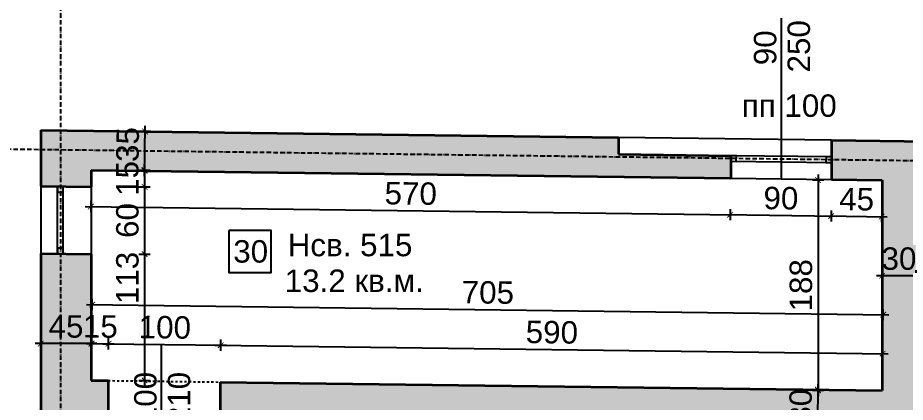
# Model space of a CAD drawing. Header units: inches. Extents: x -72385 to 39588, y -6525 to 66685.
# Drawn here: x -52338 to -51547, y 23885 to 24228 of the extents above; entities that cross this region are included whole.
import ezdxf

# ---------------------------------------------------------------- set-up
doc = ezdxf.new("R2010")
doc.units = ezdxf.units.IN
doc.header["$MEASUREMENT"] = 0
doc.linetypes.add('DashDot', pattern=[0.6, 0.4, -0.1, 0, -0.1])
doc.linetypes.add('Hidden', pattern=[0.4, 0.2, -0.2])
for name, color, linetype, lineweight in [('Изгледни линии', 253, 'Continuous', 25), ('Надписи Hсв', 252, 'Continuous', 25), ('Надписи врати', 252, 'Continuous', 25), ('Надписи коти външни', 252, 'Continuous', 25), ('Надписи коти вътрешни', 252, 'Continuous', 25), ('Надписи номера на пом.', 252, 'Continuous', 25), ('Надписи площ', 252, 'Continuous', 25), ('Надписи прозорци', 252, 'Continuous', 25), ('Оси', 252, 'DashDot', 25), ('Прозорци', 251, 'Continuous', 25), ('Пунктир', 253, 'Hidden', 25), ('Разрезни линии', 7, 'Continuous', 35), ('Щрих стени', 254, 'Continuous', 25)]:
    doc.layers.add(name, color=color, linetype=linetype, lineweight=lineweight)
doc.styles.add('Arial Regular', font='arial.ttf')
doc.styles.get("Standard").update_dxf_attribs({"font": 'arial.ttf'})
doc.dimstyles.new('Annotative', dxfattribs={"dimscale": 0, "dimtxt": 20, "dimasz": 5, "dimexe": 5, "dimexo": 5, "dimgap": 5, "dimtad": 1, "dimdec": 0, "dimzin": 0, "dimdsep": 46, "dimtxsty": 'Standard', "dimblk": 'ARCHTICK', "dimcen": 5, "dimdle": 5, "dimadec": 0, "dimazin": 0, "dimtfac": 1, "dimtdec": 0, "dimtofl": 0, "dimtmove": 0, "dimatfit": 3, "dimldrblk": 'ARCHTICK', "dimfxl": 5, "dimfxlon": 1, "dimtolj": 1, "dimtzin": 0, "dimarcsym": 1})

# ---------------------------------------------------------------- blocks, each defined once
blk = doc.blocks.new('_ArchTick')
at = {"color": 0, "linetype": 'ByBlock', "const_width": 0.15}
blk.add_lwpolyline([(-0.5, -0.5), (0.5, 0.5)], dxfattribs=at)
blk = doc.blocks.new('*D2573')
at = {"layer": 'Defpoints', "color": 0, "ltscale": 50, "transparency": 16777216}
for p in [(-52256.92, 23937.04), (-52272.34, 23904.4), (-52257.34, 23904.21)]:
    blk.add_point(p, dxfattribs=at)
at = {"layer": 'Надписи коти вътрешни', "color": 0, "lineweight": -2, "ltscale": 50, "transparency": 16777216}
for p, q in [((-52271.98, 23932.24), (-52271.86, 23942.23)), ((-52256.98, 23932.04), (-52256.86, 23942.04)), ((-52276.92, 23937.3), (-52251.92, 23936.98))]:
    blk.add_line(p, q, dxfattribs=at)
at = {"layer": 'Надписи коти вътрешни', "color": 0, "lineweight": -2, "ltscale": 50, "transparency": 16777216, "xscale": 5, "yscale": 5, "zscale": 5}
for p, rotation in [((-52271.92, 23937.23), 179.2706286525466), ((-52256.92, 23937.04), 359.2706286525466)]:
    blk.add_blockref('_ArchTick', p, dxfattribs=dict(at, rotation=rotation))
at = {"layer": 'Надписи коти вътрешни', "color": 0, "ltscale": 50, "transparency": 16777216, "insert": (-52264.23, 23952.35), "char_height": 20, "attachment_point": 5, "rotation": 359.27063}
blk.add_mtext('\\A1;15', dxfattribs=at)
blk = doc.blocks.new('*D2574')
at = {"layer": 'Defpoints', "color": 0, "ltscale": 50, "transparency": 16777216}
for p in [(-52156.92, 23935.77), (-52257.34, 23904.21), (-52157.34, 23902.93)]:
    blk.add_point(p, dxfattribs=at)
at = {"layer": 'Надписи коти вътрешни', "color": 0, "lineweight": -2, "ltscale": 50, "transparency": 16777216}
for p, q in [((-52256.98, 23932.04), (-52256.86, 23942.04)), ((-52156.98, 23930.77), (-52156.86, 23940.77)), ((-52261.92, 23937.11), (-52151.92, 23935.71))]:
    blk.add_line(p, q, dxfattribs=at)
at = {"layer": 'Надписи коти вътрешни', "color": 0, "lineweight": -2, "ltscale": 50, "transparency": 16777216, "xscale": 5, "yscale": 5, "zscale": 5}
for p, rotation in [((-52256.92, 23937.04), 179.2706286525483), ((-52156.92, 23935.77), 359.2706286525482)]:
    blk.add_blockref('_ArchTick', p, dxfattribs=dict(at, rotation=rotation))
at = {"layer": 'Надписи коти вътрешни', "color": 0, "ltscale": 50, "transparency": 16777216, "insert": (-52206.73, 23951.62), "char_height": 20, "attachment_point": 5, "rotation": 359.27063}
blk.add_mtext('\\A1;100', dxfattribs=at)
blk = doc.blocks.new('*D2575')
at = {"layer": 'Defpoints', "color": 0, "ltscale": 50, "transparency": 16777216}
for p in [(-51566.92, 23928.26), (-52157.34, 23902.93), (-51567.34, 23895.42)]:
    blk.add_point(p, dxfattribs=at)
at = {"layer": 'Надписи коти вътрешни', "color": 0, "lineweight": -2, "ltscale": 50, "transparency": 16777216}
for p, q in [((-52156.98, 23930.77), (-52156.86, 23940.77)), ((-52161.92, 23935.83), (-51561.92, 23928.2)), ((-51566.98, 23923.26), (-51566.86, 23933.26))]:
    blk.add_line(p, q, dxfattribs=at)
at = {"layer": 'Надписи коти вътрешни', "color": 0, "lineweight": -2, "ltscale": 50, "transparency": 16777216, "xscale": 5, "yscale": 5, "zscale": 5}
for p, rotation in [((-52156.92, 23935.77), 179.2706286525473), ((-51566.92, 23928.26), 359.2706286525473)]:
    blk.add_blockref('_ArchTick', p, dxfattribs=dict(at, rotation=rotation))
at = {"layer": 'Надписи коти вътрешни', "color": 0, "ltscale": 50, "transparency": 16777216, "insert": (-51861.73, 23947.23), "char_height": 20, "attachment_point": 5, "rotation": 359.27063}
blk.add_mtext('\\A1;590', dxfattribs=at)
blk = doc.blocks.new('*D2576')
at = {"layer": 'Defpoints', "color": 0, "ltscale": 50, "transparency": 16777216}
for p in [(-52272.34, 24091.91), (-51702.34, 24084.66), (-51702.75, 24052.06)]:
    blk.add_point(p, dxfattribs=at)
at = {"layer": 'Надписи коти вътрешни', "color": 0, "lineweight": -2, "ltscale": 50, "transparency": 16777216}
for p, q in [((-52277.75, 24059.38), (-51697.75, 24052)), ((-52272.69, 24064.32), (-52272.82, 24054.32)), ((-51702.69, 24057.06), (-51702.82, 24047.06))]:
    blk.add_line(p, q, dxfattribs=at)
at = {"layer": 'Надписи коти вътрешни', "color": 0, "lineweight": -2, "ltscale": 50, "transparency": 16777216, "xscale": 5, "yscale": 5, "zscale": 5}
for p, rotation in [((-52272.75, 24059.32), 179.2706286525473), ((-51702.75, 24052.06), 359.2706286525473)]:
    blk.add_blockref('_ArchTick', p, dxfattribs=dict(at, rotation=rotation))
at = {"layer": 'Надписи коти вътрешни', "color": 0, "ltscale": 50, "transparency": 16777216, "insert": (-51987.56, 24070.9), "char_height": 20, "attachment_point": 5, "rotation": 359.27063}
blk.add_mtext('\\A1;570', dxfattribs=at)
blk = doc.blocks.new('*D2577')
at = {"layer": 'Defpoints', "color": 0, "ltscale": 50, "transparency": 16777216}
for p in [(-51702.34, 24084.66), (-51612.34, 24083.51), (-51612.75, 24050.91)]:
    blk.add_point(p, dxfattribs=at)
at = {"layer": 'Надписи коти вътрешни', "color": 0, "lineweight": -2, "ltscale": 50, "transparency": 16777216}
for p, q in [((-51707.75, 24052.12), (-51607.75, 24050.85)), ((-51702.69, 24057.06), (-51702.82, 24047.06)), ((-51612.69, 24055.91), (-51612.82, 24045.91))]:
    blk.add_line(p, q, dxfattribs=at)
at = {"layer": 'Надписи коти вътрешни', "color": 0, "lineweight": -2, "ltscale": 50, "transparency": 16777216, "xscale": 5, "yscale": 5, "zscale": 5}
for p, rotation in [((-51702.75, 24052.06), 179.2706286525486), ((-51612.75, 24050.91), 359.2706286525486)]:
    blk.add_blockref('_ArchTick', p, dxfattribs=dict(at, rotation=rotation))
at = {"layer": 'Надписи коти вътрешни', "color": 0, "ltscale": 50, "transparency": 16777216, "insert": (-51657.56, 24066.7), "char_height": 20, "attachment_point": 5, "rotation": 359.27063}
blk.add_mtext('\\A1;90', dxfattribs=at)
blk = doc.blocks.new('*D2578')
at = {"layer": 'Defpoints', "color": 0, "ltscale": 50, "transparency": 16777216}
for p in [(-51612.34, 24083.51), (-51567.34, 24082.94), (-51567.75, 24050.34)]:
    blk.add_point(p, dxfattribs=at)
at = {"layer": 'Надписи коти вътрешни', "color": 0, "lineweight": -2, "ltscale": 50, "transparency": 16777216}
for p, q in [((-51617.75, 24050.98), (-51562.75, 24050.28)), ((-51612.69, 24055.91), (-51612.82, 24045.91)), ((-51567.69, 24055.34), (-51567.82, 24045.34))]:
    blk.add_line(p, q, dxfattribs=at)
at = {"layer": 'Надписи коти вътрешни', "color": 0, "lineweight": -2, "ltscale": 50, "transparency": 16777216, "xscale": 5, "yscale": 5, "zscale": 5}
for p, rotation in [((-51612.75, 24050.91), 179.2706286525511), ((-51567.75, 24050.34), 359.2706286525511)]:
    blk.add_blockref('_ArchTick', p, dxfattribs=dict(at, rotation=rotation))
at = {"layer": 'Надписи коти вътрешни', "color": 0, "ltscale": 50, "transparency": 16777216, "insert": (-51590.06, 24065.8), "char_height": 20, "attachment_point": 5, "rotation": 359.27063}
blk.add_mtext('\\A1;45', dxfattribs=at)
blk = doc.blocks.new('*D2579')
at = {"layer": 'Defpoints', "color": 0, "ltscale": 50, "transparency": 16777216}
for p in [(-51567.34, 24082.94), (-51624.44, 23895.42), (-51567.34, 23895.42)]:
    blk.add_point(p, dxfattribs=at)
at = {"layer": 'Надписи коти вътрешни', "color": 0, "lineweight": -2, "ltscale": 50, "transparency": 16777216}
for p, q in [((-51619.44, 24082.94), (-51629.44, 24082.94)), ((-51624.44, 24087.94), (-51624.44, 23890.42)), ((-51619.44, 23895.42), (-51629.44, 23895.42))]:
    blk.add_line(p, q, dxfattribs=at)
at = {"layer": 'Надписи коти вътрешни', "color": 0, "lineweight": -2, "ltscale": 50, "transparency": 16777216, "xscale": 5, "yscale": 5, "zscale": 5}
for p, rotation in [((-51624.44, 24082.94), 90), ((-51624.44, 23895.42), 270)]:
    blk.add_blockref('_ArchTick', p, dxfattribs=dict(at, rotation=rotation))
at = {"layer": 'Надписи коти вътрешни', "color": 0, "ltscale": 50, "transparency": 16777216, "insert": (-51639.65, 23989.18), "char_height": 20, "attachment_point": 5, "rotation": 90}
blk.add_mtext('\\A1;188', dxfattribs=at)
blk = doc.blocks.new('*D2580')
at = {"layer": 'Defpoints', "color": 0, "ltscale": 50, "transparency": 16777216}
for p in [(-51566.48, 23962.99), (-52272.34, 23904.4), (-51567.34, 23895.42)]:
    blk.add_point(p, dxfattribs=at)
at = {"layer": 'Надписи коти вътрешни', "color": 0, "lineweight": -2, "ltscale": 50, "transparency": 16777216}
for p, q in [((-52276.48, 23972.03), (-51561.48, 23962.93)), ((-52271.54, 23966.97), (-52271.41, 23976.96)), ((-51566.54, 23957.99), (-51566.41, 23967.99))]:
    blk.add_line(p, q, dxfattribs=at)
at = {"layer": 'Надписи коти вътрешни', "color": 0, "lineweight": -2, "ltscale": 50, "transparency": 16777216, "xscale": 5, "yscale": 5, "zscale": 5}
for p, rotation in [((-52271.48, 23971.96), 179.2706286525474), ((-51566.48, 23962.99), 359.2706286525474)]:
    blk.add_blockref('_ArchTick', p, dxfattribs=dict(at, rotation=rotation))
at = {"layer": 'Надписи коти вътрешни', "color": 0, "ltscale": 50, "transparency": 16777216, "insert": (-51918.78, 23982.69), "char_height": 20, "attachment_point": 5, "rotation": 359.27063}
blk.add_mtext('\\A1;705', dxfattribs=at)
blk = doc.blocks.new('*D8168')
at = {"layer": 'Defpoints', "color": 0, "ltscale": 50, "transparency": 16777216}
for p in [(-52272.34, 24016.91), (-52272.34, 23904.4), (-52224.82, 23904.4)]:
    blk.add_point(p, dxfattribs=at)
at = {"layer": 'Надписи коти вътрешни', "color": 0, "lineweight": -2, "ltscale": 50, "transparency": 16777216}
for p, q in [((-52224.82, 24021.91), (-52224.82, 23899.4)), ((-52229.82, 24016.91), (-52219.82, 24016.91)), ((-52229.82, 23904.4), (-52219.82, 23904.4))]:
    blk.add_line(p, q, dxfattribs=at)
at = {"layer": 'Надписи коти вътрешни', "color": 0, "lineweight": -2, "ltscale": 50, "transparency": 16777216, "xscale": 5, "yscale": 5, "zscale": 5}
for p, rotation in [((-52224.82, 24016.91), 90), ((-52224.82, 23904.4), 270)]:
    blk.add_blockref('_ArchTick', p, dxfattribs=dict(at, rotation=rotation))
at = {"layer": 'Надписи коти вътрешни', "color": 0, "ltscale": 50, "transparency": 16777216, "insert": (-52240.03, 23995.68), "char_height": 20, "attachment_point": 5, "rotation": 90}
blk.add_mtext('\\A1;113', dxfattribs=at)
blk = doc.blocks.new('*D2581')
at = {"layer": 'Defpoints', "color": 0, "ltscale": 50, "transparency": 16777216}
for p in [(-52272.34, 24076.91), (-52272.34, 24016.91), (-52224.82, 24016.91)]:
    blk.add_point(p, dxfattribs=at)
at = {"layer": 'Надписи коти вътрешни', "color": 0, "lineweight": -2, "ltscale": 50, "transparency": 16777216}
for p, q in [((-52224.82, 24081.91), (-52224.82, 24011.91)), ((-52229.82, 24076.91), (-52219.82, 24076.91)), ((-52229.82, 24016.91), (-52219.82, 24016.91))]:
    blk.add_line(p, q, dxfattribs=at)
at = {"layer": 'Надписи коти вътрешни', "color": 0, "lineweight": -2, "ltscale": 50, "transparency": 16777216, "xscale": 5, "yscale": 5, "zscale": 5}
for p, rotation in [((-52224.82, 24076.91), 90), ((-52224.82, 24016.91), 270)]:
    blk.add_blockref('_ArchTick', p, dxfattribs=dict(at, rotation=rotation))
at = {"layer": 'Надписи коти вътрешни', "color": 0, "ltscale": 50, "transparency": 16777216, "insert": (-52240.03, 24046.91), "char_height": 20, "attachment_point": 5, "rotation": 90}
blk.add_mtext('\\A1;60', dxfattribs=at)
blk = doc.blocks.new('*D2582')
at = {"layer": 'Defpoints', "color": 0, "ltscale": 50, "transparency": 16777216}
for p in [(-52272.34, 24091.91), (-52272.34, 24076.91), (-52224.82, 24076.91)]:
    blk.add_point(p, dxfattribs=at)
at = {"layer": 'Надписи коти вътрешни', "color": 0, "lineweight": -2, "ltscale": 50, "transparency": 16777216}
for p, q in [((-52229.82, 24091.91), (-52219.82, 24091.91)), ((-52224.82, 24096.91), (-52224.82, 24071.91)), ((-52229.82, 24076.91), (-52219.82, 24076.91))]:
    blk.add_line(p, q, dxfattribs=at)
at = {"layer": 'Надписи коти вътрешни', "color": 0, "lineweight": -2, "ltscale": 50, "transparency": 16777216, "xscale": 5, "yscale": 5, "zscale": 5}
for p, rotation in [((-52224.82, 24091.91), 90), ((-52224.82, 24076.91), 270)]:
    blk.add_blockref('_ArchTick', p, dxfattribs=dict(at, rotation=rotation))
at = {"layer": 'Надписи коти вътрешни', "color": 0, "ltscale": 50, "transparency": 16777216, "insert": (-52240.03, 24084.41), "char_height": 20, "attachment_point": 5, "rotation": 90}
blk.add_mtext('\\A1;15', dxfattribs=at)
blk = doc.blocks.new('*D5711')
at = {"layer": 'Defpoints', "color": 0, "ltscale": 50, "transparency": 16777216}
for p in [(-51798.1, 24453.41), (-52317.34, 24127.49), (-51802.34, 24120.93)]:
    blk.add_point(p, dxfattribs=at)
at = {"layer": 'Надписи коти външни', "color": 0, "lineweight": -2, "ltscale": 50, "transparency": 16777216}
for p, q in [((-52313.17, 24454.96), (-52313.04, 24464.96)), ((-52318.1, 24460.03), (-51793.11, 24453.34)), ((-51798.17, 24448.41), (-51798.04, 24458.41))]:
    blk.add_line(p, q, dxfattribs=at)
at = {"layer": 'Надписи коти външни', "color": 0, "lineweight": -2, "ltscale": 50, "transparency": 16777216, "xscale": 5, "yscale": 5, "zscale": 5}
for p, rotation in [((-52313.1, 24459.96), 179.2706286525474), ((-51798.1, 24453.41), 359.2706286525474)]:
    blk.add_blockref('_ArchTick', p, dxfattribs=dict(at, rotation=rotation))
at = {"layer": 'Надписи коти външни', "color": 0, "ltscale": 50, "transparency": 16777216, "insert": (-52055.41, 24471.89), "char_height": 20, "attachment_point": 5, "rotation": 359.27063}
blk.add_mtext('\\A1;515', dxfattribs=at)
blk = doc.blocks.new('*D5712')
at = {"layer": 'Defpoints', "color": 0, "ltscale": 50, "transparency": 16777216}
for p in [(-51608.1, 24450.99), (-51702.34, 24119.66), (-51612.34, 24118.51)]:
    blk.add_point(p, dxfattribs=at)
at = {"layer": 'Надписи коти външни', "color": 0, "lineweight": -2, "ltscale": 50, "transparency": 16777216}
for p, q in [((-51698.17, 24447.13), (-51698.04, 24457.13)), ((-51608.17, 24445.99), (-51608.04, 24455.99)), ((-51703.1, 24452.2), (-51603.11, 24450.92))]:
    blk.add_line(p, q, dxfattribs=at)
at = {"layer": 'Надписи коти външни', "color": 0, "lineweight": -2, "ltscale": 50, "transparency": 16777216, "xscale": 5, "yscale": 5, "zscale": 5}
for p, rotation in [((-51698.1, 24452.13), 179.2706286525463), ((-51608.1, 24450.99), 359.2706286525463)]:
    blk.add_blockref('_ArchTick', p, dxfattribs=dict(at, rotation=rotation))
at = {"layer": 'Надписи коти външни', "color": 0, "ltscale": 50, "transparency": 16777216, "insert": (-51652.91, 24466.77), "char_height": 20, "attachment_point": 5, "rotation": 359.27063}
blk.add_mtext('\\A1;90', dxfattribs=at)
blk = doc.blocks.new('*D5713')
at = {"layer": 'Defpoints', "color": 0, "ltscale": 50, "transparency": 16777216}
for p in [(-51363.1, 24447.87), (-51612.34, 24118.51), (-51367.34, 24115.4)]:
    blk.add_point(p, dxfattribs=at)
at = {"layer": 'Надписи коти външни', "color": 0, "lineweight": -2, "ltscale": 50, "transparency": 16777216}
for p, q in [((-51608.17, 24445.99), (-51608.04, 24455.99)), ((-51613.1, 24451.05), (-51358.11, 24447.8)), ((-51363.17, 24442.87), (-51363.04, 24452.87))]:
    blk.add_line(p, q, dxfattribs=at)
at = {"layer": 'Надписи коти външни', "color": 0, "lineweight": -2, "ltscale": 50, "transparency": 16777216, "xscale": 5, "yscale": 5, "zscale": 5}
for p, rotation in [((-51608.1, 24450.99), 179.2706286525479), ((-51363.1, 24447.87), 359.2706286525479)]:
    blk.add_blockref('_ArchTick', p, dxfattribs=dict(at, rotation=rotation))
at = {"layer": 'Надписи коти външни', "color": 0, "ltscale": 50, "transparency": 16777216, "insert": (-51485.41, 24464.64), "char_height": 20, "attachment_point": 5, "rotation": 359.27063}
blk.add_mtext('\\A1;245', dxfattribs=at)
blk = doc.blocks.new('*D5760')
at = {"layer": 'Defpoints', "color": 0, "ltscale": 50, "transparency": 16777216}
for p in [(-40216.83, 24405.98), (-52317.34, 24127.49), (-40222.34, 23973.51)]:
    blk.add_point(p, dxfattribs=at)
at = {"layer": 'Надписи коти външни', "color": 0, "lineweight": -2, "ltscale": 50, "transparency": 16777216}
for p, q in [((-52311.9, 24554.95), (-52311.77, 24564.95)), ((-52316.83, 24560.02), (-40211.83, 24405.91)), ((-40216.9, 24400.98), (-40216.77, 24410.98))]:
    blk.add_line(p, q, dxfattribs=at)
at = {"layer": 'Надписи коти външни', "color": 0, "lineweight": -2, "ltscale": 50, "transparency": 16777216, "xscale": 5, "yscale": 5, "zscale": 5}
for p, rotation in [((-52311.83, 24559.95), 179.2706286525472), ((-40216.83, 24405.98), 359.2706286525473)]:
    blk.add_blockref('_ArchTick', p, dxfattribs=dict(at, rotation=rotation))
at = {"layer": 'Надписи коти външни', "color": 0, "ltscale": 50, "transparency": 16777216, "insert": (-46264.14, 24498.18), "char_height": 20, "attachment_point": 5, "rotation": 359.27063}
blk.add_mtext('\\A1;12095', dxfattribs=at)
blk = doc.blocks.new('*D5755')
at = {"layer": 'Defpoints', "color": 0, "ltscale": 50, "transparency": 16777216}
for p in [(-52649.84, 24017.48), (-52317.34, 24017.48), (-52317.34, 23319.9)]:
    blk.add_point(p, dxfattribs=at)
at = {"layer": 'Надписи коти външни', "color": 0, "lineweight": -2, "ltscale": 50, "transparency": 16777216}
for p, q in [((-52649.84, 23314.9), (-52649.84, 24022.48)), ((-52644.84, 24017.48), (-52654.84, 24017.48)), ((-52644.84, 23319.9), (-52654.84, 23319.9))]:
    blk.add_line(p, q, dxfattribs=at)
at = {"layer": 'Надписи коти външни', "color": 0, "lineweight": -2, "ltscale": 50, "transparency": 16777216, "xscale": 5, "yscale": 5, "zscale": 5}
for p, rotation in [((-52649.84, 24017.48), 90), ((-52649.84, 23319.9), 270)]:
    blk.add_blockref('_ArchTick', p, dxfattribs=dict(at, rotation=rotation))
at = {"layer": 'Надписи коти външни', "color": 0, "ltscale": 50, "transparency": 16777216, "insert": (-52665.05, 23668.69), "char_height": 20, "attachment_point": 5, "rotation": 90}
blk.add_mtext('\\A1;697', dxfattribs=at)
blk = doc.blocks.new('*D5761')
at = {"layer": 'Defpoints', "color": 0, "ltscale": 50, "transparency": 16777216}
for p in [(-52317.34, 24127.49), (-52749.84, 22292.34), (-52317.34, 22292.34)]:
    blk.add_point(p, dxfattribs=at)
at = {"layer": 'Надписи коти външни', "color": 0, "lineweight": -2, "ltscale": 50, "transparency": 16777216}
for p, q in [((-52749.84, 24132.49), (-52749.84, 22287.34)), ((-52744.84, 24127.49), (-52754.84, 24127.49)), ((-52744.84, 22292.34), (-52754.84, 22292.34))]:
    blk.add_line(p, q, dxfattribs=at)
at = {"layer": 'Надписи коти външни', "color": 0, "lineweight": -2, "ltscale": 50, "transparency": 16777216, "xscale": 5, "yscale": 5, "zscale": 5}
for p, rotation in [((-52749.84, 24127.49), 90), ((-52749.84, 22292.34), 270)]:
    blk.add_blockref('_ArchTick', p, dxfattribs=dict(at, rotation=rotation))
at = {"layer": 'Надписи коти външни', "color": 0, "ltscale": 50, "transparency": 16777216, "insert": (-52765.06, 23209.92), "char_height": 20, "attachment_point": 5, "rotation": 90}
blk.add_mtext('\\A1;1835', dxfattribs=at)
blk = doc.blocks.new('*D5825')
at = {"layer": 'Defpoints', "color": 0, "ltscale": 10, "transparency": 16777216}
for p in [(-51798.1, 24453.41), (-51802.34, 24120.93), (-51702.34, 24119.66)]:
    blk.add_point(p, dxfattribs=at)
at = {"layer": 'Надписи коти външни', "color": 0, "lineweight": -2, "ltscale": 10, "transparency": 16777216}
for p, q in [((-51798.17, 24448.41), (-51798.04, 24458.41)), ((-51698.17, 24447.13), (-51698.04, 24457.13)), ((-51693.11, 24452.07), (-51803.1, 24453.47))]:
    blk.add_line(p, q, dxfattribs=at)
at = {"layer": 'Надписи коти външни', "color": 0, "lineweight": -2, "ltscale": 10, "transparency": 16777216, "xscale": 5, "yscale": 5, "zscale": 5}
for p, rotation in [((-51798.1, 24453.41), 179.2706286525463), ((-51698.1, 24452.13), 359.2706286525462)]:
    blk.add_blockref('_ArchTick', p, dxfattribs=dict(at, rotation=rotation))
at = {"layer": 'Надписи коти външни', "color": 0, "ltscale": 10, "transparency": 16777216, "insert": (-51747.91, 24467.98), "char_height": 20, "attachment_point": 5, "rotation": 359.27063}
blk.add_mtext('\\A1;100', dxfattribs=at)
blk = doc.blocks.new('*D5828')
at = {"layer": 'Defpoints', "color": 0, "ltscale": 10, "transparency": 16777216}
for p in [(-52649.84, 24077.48), (-52317.34, 24077.48), (-52317.34, 24017.48)]:
    blk.add_point(p, dxfattribs=at)
at = {"layer": 'Надписи коти външни', "color": 0, "lineweight": -2, "ltscale": 10, "transparency": 16777216}
for p, q in [((-52649.84, 24012.48), (-52649.84, 24082.48)), ((-52644.84, 24077.48), (-52654.84, 24077.48)), ((-52644.84, 24017.48), (-52654.84, 24017.48))]:
    blk.add_line(p, q, dxfattribs=at)
at = {"layer": 'Надписи коти външни', "color": 0, "lineweight": -2, "ltscale": 10, "transparency": 16777216, "xscale": 5, "yscale": 5, "zscale": 5}
for p, rotation in [((-52649.84, 24077.48), 90), ((-52649.84, 24017.48), 270)]:
    blk.add_blockref('_ArchTick', p, dxfattribs=dict(at, rotation=rotation))
at = {"layer": 'Надписи коти външни', "color": 0, "ltscale": 10, "transparency": 16777216, "insert": (-52665.05, 24047.48), "char_height": 20, "attachment_point": 5, "rotation": 90}
blk.add_mtext('\\A1;60', dxfattribs=at)
blk = doc.blocks.new('*D5829')
at = {"layer": 'Defpoints', "color": 0, "ltscale": 10, "transparency": 16777216}
for p in [(-52649.84, 24127.49), (-52317.34, 24127.49), (-52317.34, 24077.48)]:
    blk.add_point(p, dxfattribs=at)
at = {"layer": 'Надписи коти външни', "color": 0, "lineweight": -2, "ltscale": 10, "transparency": 16777216}
for p, q in [((-52649.84, 24072.48), (-52649.84, 24132.49)), ((-52644.84, 24127.49), (-52654.84, 24127.49)), ((-52644.84, 24077.48), (-52654.84, 24077.48))]:
    blk.add_line(p, q, dxfattribs=at)
at = {"layer": 'Надписи коти външни', "color": 0, "lineweight": -2, "ltscale": 10, "transparency": 16777216, "xscale": 5, "yscale": 5, "zscale": 5}
for p, rotation in [((-52649.84, 24127.49), 90), ((-52649.84, 24077.48), 270)]:
    blk.add_blockref('_ArchTick', p, dxfattribs=dict(at, rotation=rotation))
at = {"layer": 'Надписи коти външни', "color": 0, "ltscale": 10, "transparency": 16777216, "insert": (-52665.05, 24102.48), "char_height": 20, "attachment_point": 5, "rotation": 90}
blk.add_mtext('\\A1;50', dxfattribs=at)
blk = doc.blocks.new('*D7292')
at = {"layer": 'Defpoints', "color": 0, "ltscale": 10, "transparency": 16777216}
for p in [(-52317.34, 23937.18), (-52317.34, 23904.4), (-52272.34, 23904.4)]:
    blk.add_point(p, dxfattribs=at)
at = {"layer": 'Надписи коти вътрешни', "color": 0, "lineweight": -2, "ltscale": 10, "transparency": 16777216}
for p, q in [((-52317.34, 23932.18), (-52317.34, 23942.18)), ((-52272.34, 23932.18), (-52272.34, 23942.18)), ((-52267.34, 23937.18), (-52322.34, 23937.18))]:
    blk.add_line(p, q, dxfattribs=at)
at = {"layer": 'Надписи коти вътрешни', "color": 0, "lineweight": -2, "ltscale": 10, "transparency": 16777216, "xscale": 5, "yscale": 5, "zscale": 5, "rotation": 180}
blk.add_blockref('_ArchTick', (-52317.34, 23937.18), dxfattribs=at)
at = {"layer": 'Надписи коти вътрешни', "color": 0, "lineweight": -2, "ltscale": 10, "transparency": 16777216, "xscale": 5, "yscale": 5, "zscale": 5}
blk.add_blockref('_ArchTick', (-52272.34, 23937.18), dxfattribs=at)
at = {"layer": 'Надписи коти вътрешни', "color": 0, "ltscale": 10, "transparency": 16777216, "insert": (-52294.84, 23952.35), "char_height": 20, "attachment_point": 5}
blk.add_mtext('\\A1;45', dxfattribs=at)
blk = doc.blocks.new('*D7293')
at = {"layer": 'Defpoints', "color": 0, "ltscale": 10, "transparency": 16777216}
for p in [(-52224.44, 24126.31), (-52210.67, 24126.13), (-52211.11, 24091.13)]:
    blk.add_point(p, dxfattribs=at)
at = {"layer": 'Надписи коти вътрешни', "color": 0, "lineweight": -2, "ltscale": 10, "transparency": 16777216}
for p, q in [((-52224.95, 24086.31), (-52224.38, 24131.31)), ((-52219.44, 24126.24), (-52229.44, 24126.37)), ((-52219.89, 24091.25), (-52229.89, 24091.37))]:
    blk.add_line(p, q, dxfattribs=at)
at = {"layer": 'Надписи коти вътрешни', "color": 0, "lineweight": -2, "ltscale": 10, "transparency": 16777216, "xscale": 5, "yscale": 5, "zscale": 5}
for p, rotation in [((-52224.44, 24126.31), 89.27062865255726), ((-52224.89, 24091.31), 269.2706286525573)]:
    blk.add_blockref('_ArchTick', p, dxfattribs=dict(at, rotation=rotation))
at = {"layer": 'Надписи коти вътрешни', "color": 0, "ltscale": 10, "transparency": 16777216, "insert": (-52239.81, 24114.64), "char_height": 20, "attachment_point": 5, "rotation": 89.27063}
blk.add_mtext('\\A1;35', dxfattribs=at)
blk = doc.blocks.new('*D7294')
at = {"layer": 'Defpoints', "color": 0, "ltscale": 10, "transparency": 16777216}
for p in [(-51567.34, 24027.91), (-51537.34, 24027.91), (-51567.34, 23997.57)]:
    blk.add_point(p, dxfattribs=at)
at = {"layer": 'Надписи коти вътрешни', "color": 0, "lineweight": -2, "ltscale": 10, "transparency": 16777216}
for p, q in [((-51532.34, 23997.57), (-51572.34, 23997.57)), ((-51567.34, 24002.57), (-51567.34, 23992.57)), ((-51537.34, 24002.57), (-51537.34, 23992.57))]:
    blk.add_line(p, q, dxfattribs=at)
at = {"layer": 'Надписи коти вътрешни', "color": 0, "lineweight": -2, "ltscale": 10, "transparency": 16777216, "xscale": 5, "yscale": 5, "zscale": 5}
for p, rotation in [((-51567.34, 23997.57), 179.9999999999931), ((-51537.34, 23997.57), 359.9999999999931)]:
    blk.add_blockref('_ArchTick', p, dxfattribs=dict(at, rotation=rotation))
at = {"layer": 'Надписи коти вътрешни', "color": 0, "ltscale": 10, "transparency": 16777216, "insert": (-51552.34, 24012.79), "char_height": 20, "attachment_point": 5}
blk.add_mtext('\\A1;30', dxfattribs=at)
blk = doc.blocks.new('*D7337')
at = {"layer": 'Defpoints', "color": 0, "ltscale": 10, "transparency": 16777216}
for p in [(-51567.34, 23895.42), (-51624.97, 23866.15), (-51567.72, 23865.43)]:
    blk.add_point(p, dxfattribs=at)
at = {"layer": 'Надписи коти вътрешни', "color": 0, "lineweight": -2, "ltscale": 10, "transparency": 16777216}
for p, q in [((-51624.52, 23901.15), (-51625.03, 23861.16)), ((-51619.59, 23896.09), (-51629.58, 23896.22)), ((-51619.97, 23866.09), (-51629.97, 23866.22))]:
    blk.add_line(p, q, dxfattribs=at)
at = {"layer": 'Надписи коти вътрешни', "color": 0, "lineweight": -2, "ltscale": 10, "transparency": 16777216, "xscale": 5, "yscale": 5, "zscale": 5}
for p, rotation in [((-51624.59, 23896.15), 89.27062865254923), ((-51624.97, 23866.15), 269.2706286525492)]:
    blk.add_blockref('_ArchTick', p, dxfattribs=dict(at, rotation=rotation))
at = {"layer": 'Надписи коти вътрешни', "color": 0, "ltscale": 10, "transparency": 16777216, "insert": (-51639.99, 23881.35), "char_height": 20, "attachment_point": 5, "rotation": 89.27063}
blk.add_mtext('\\A1;30', dxfattribs=at)

msp = doc.modelspace()

# ---------------------------------------------------------------- hatches: boundary and pattern name
at = {"layer": 'Щрих стени', "ltscale": 10}
h = msp.add_hatch(color=256, dxfattribs=at)
h.dxf.hatch_style = 1
h.paths.add_polyline_path([(-51702.34, 24104.66), (-51802.34, 24105.93), (-51802.34, 24120.93), (-52317.34, 24127.49), (-52317.34, 24077.49), (-52272.34, 24076.91), (-52272.34, 24091.91), (-51702.34, 24084.66)])
h.paths.add_polyline_path([(-52257.34, 23904.21), (-52272.34, 23904.4), (-52272.34, 24016.91), (-52317.34, 24017.48), (-52317.34, 23319.92), (-52282.34, 23319.48), (-52282.34, 23494.49), (-52262.34, 23494.24), (-52262.34, 23544.24), (-52272.34, 23544.37), (-52272.34, 23874.4), (-52257.34, 23874.21)])
h.paths.add_polyline_path([(-51677.34, 23756.81), (-52152.34, 23762.86), (-52152.34, 23492.84), (-52057.33, 23491.63), (-52056.95, 23521.63), (-52122.34, 23522.46), (-52122.34, 23732.48), (-51887.34, 23729.48), (-51887.34, 23519.47), (-51956.95, 23520.35), (-51957.33, 23490.35), (-51847.34, 23488.95), (-51846.96, 23518.95), (-51857.34, 23519.08), (-51857.34, 23729.1), (-51707.34, 23727.19), (-51707.34, 23517.17), (-51716.96, 23517.3), (-51717.34, 23487.3), (-51409.84, 23483.39), (-51409.84, 23453.33), (-51397.34, 23453.17), (-51397.34, 23428.17), (-51367.34, 23427.79), (-51367.34, 23452.79), (-51359.84, 23452.7), (-51359.84, 23482.75), (-51169.84, 23480.33), (-51169.84, 23510.33), (-51329.81, 23512.37), (-51329.81, 23542.32), (-51409.84, 23543.34), (-51409.84, 23513.39), (-51537.34, 23515.01), (-51537.34, 24082.56), (-51402.34, 24080.84), (-51402.34, 24035.83), (-51367.34, 24035.39), (-51367.34, 24115.4), (-51612.34, 24118.51), (-51612.34, 24083.51), (-51567.34, 24082.94), (-51567.34, 23895.42), (-52157.34, 23902.93), (-52157.34, 23872.93), (-51567.34, 23865.42), (-51567.34, 23515.39), (-51677.34, 23516.79)])
h.paths.add_polyline_path([(-51067.34, 24111.58), (-51102.34, 24112.02), (-51102.34, 24077.02), (-51067.34, 24076.57)])
h.paths.add_polyline_path([(-50767.34, 24107.76), (-50802.34, 24108.2), (-50802.34, 24028.2), (-50799.84, 24028.16), (-50799.84, 23928.16), (-50769.84, 23927.77), (-50769.84, 24027.78), (-50767.34, 24027.75)])
h.paths.add_polyline_path([(-49559.84, 23489.84), (-49559.84, 23519.79), (-49609.84, 23520.43), (-49609.84, 23490.47), (-50159.84, 23497.47), (-50159.84, 23527.43), (-50209.84, 23528.06), (-50209.84, 23498.11), (-50759.84, 23505.11), (-50759.84, 23535.07), (-50769.84, 23535.19), (-50769.84, 23837.77), (-50799.84, 23838.15), (-50799.84, 23535.58), (-50809.84, 23535.7), (-50809.84, 23505.75), (-51009.84, 23508.3), (-51009.84, 23478.29), (-50809.84, 23475.75), (-50809.84, 23445.7), (-50759.84, 23445.06), (-50759.84, 23475.11), (-50209.84, 23468.11), (-50209.84, 23438.06), (-50159.84, 23437.42), (-50159.84, 23467.47), (-49634.84, 23460.79), (-49634.84, 23430.74), (-49609.84, 23430.42), (-49559.84, 23429.78), (-49559.84, 23459.83), (-49009.84, 23452.83), (-49009.84, 23422.78), (-48999.84, 23422.65), (-48999.84, 23397.65), (-48969.84, 23397.27), (-48969.84, 23422.27), (-48959.84, 23422.14), (-48959.84, 23452.2), (-48409.84, 23445.19), (-48409.84, 23415.14), (-48359.84, 23414.51), (-48359.84, 23444.56), (-48134.84, 23441.69), (-48134.84, 23471.69), (-48359.84, 23474.56), (-48359.84, 23504.51), (-48409.84, 23505.15), (-48409.84, 23475.2), (-48959.84, 23482.2), (-48959.84, 23512.15), (-49009.84, 23512.79), (-49009.84, 23482.83)])
h.paths.add_polyline_path([(-52517.34, 23279.72), (-52527.34, 23279.72), (-52527.34, 23259.72), (-52517.34, 23259.72)])
h.paths.add_polyline_path([(-52517.34, 23059.72), (-52527.34, 23059.72), (-52527.34, 23039.72), (-52517.34, 23039.72)])
h.paths.add_polyline_path([(-52267.34, 23054.27), (-52317.34, 23054.9), (-52317.34, 23019.9), (-52282.34, 23019.45), (-52282.34, 23024.45), (-52267.34, 23024.26)])
h.paths.add_polyline_path([(-51517.34, 23044.72), (-52167.34, 23052.99), (-52167.34, 23022.99), (-52007.34, 23020.95), (-52007.34, 22323.4), (-52152.34, 22325.24), (-52152.34, 22290.24), (-51967.34, 22287.88), (-51967.34, 22322.89), (-51977.34, 22323.02), (-51977.34, 22670.54), (-51699.84, 22667.01), (-51699.84, 22319.48), (-51702.34, 22284.51), (-51667.34, 22284.07), (-51667.34, 22319.07), (-51669.84, 22319.1), (-51669.84, 22696.63), (-51977.34, 22700.55), (-51977.34, 23020.57), (-51517.34, 23014.72)])
h.paths.add_polyline_path([(-52282.34, 22754.45), (-52317.34, 22754.9), (-52317.34, 22292.34), (-52252.34, 22291.51), (-52252.34, 22326.52), (-52282.34, 22326.9)])
h.paths.add_polyline_path([(-51367.34, 22852.79), (-51347.34, 22852.54), (-51347.34, 22892.54), (-51367.34, 22892.8), (-51367.34, 23182.82), (-51162.34, 23180.21), (-51162.34, 23210.21), (-51367.34, 23212.82), (-51367.34, 23277.78), (-51397.34, 23278.16), (-51397.34, 23043.19), (-51417.34, 23043.44), (-51417.34, 23013.44), (-51397.34, 23013.19), (-51397.34, 22943.18), (-51409.84, 22943.34), (-51409.84, 22853.33), (-51397.34, 22853.17), (-51397.34, 22360.63), (-51402.34, 22360.7), (-51402.34, 22280.69), (-51367.34, 22280.25)])

# ---------------------------------------------------------------- linework, layer by layer
at = {"layer": 'Изгледни линии', "ltscale": 50}
for p, q in [((-51612.34, 24118.51), (-51802.34, 24120.93)), ((-51702.34, 24084.66), (-51612.34, 24083.51)), ((-52317.34, 24077.49), (-52317.34, 24017.48)), ((-52272.34, 24076.91), (-52272.34, 24016.91))]:
    msp.add_line(p, q, dxfattribs=at)
at = {"layer": 'Надписи врати', "ltscale": 50}
msp.add_line((-52209.61, 23836.71), (-52209.61, 23936.71), dxfattribs=at)
at = {"layer": 'Надписи номера на пом.', "ltscale": 50}
msp.add_lwpolyline([(-52149.6, 24038.06), (-52149.6, 24000.56), (-52112.1, 24000.56), (-52112.1, 24038.06)], close=True, dxfattribs=at)
at = {"layer": 'Надписи прозорци', "ltscale": 50}
msp.add_line((-51657.15, 24084.08), (-51657.15, 24227.23), dxfattribs=at)
at = {"layer": 'Оси', "ltscale": 10}
for p, q in [((-52299.84, 24609.81), (-52299.84, 21809.58)), ((-39839.84, 23951.14), (-52799.84, 24116.13))]:
    msp.add_line(p, q, dxfattribs=at)
at = {"layer": 'Прозорци', "ltscale": 50}
for p, q in [((-51612.34, 24103.51), (-51702.34, 24104.66)), ((-51702.34, 24099.66), (-51612.34, 24098.51)), ((-52302.34, 24017.29), (-52302.34, 24077.29)), ((-52297.34, 24017.23), (-52297.34, 24077.23))]:
    msp.add_line(p, q, dxfattribs=at)
for points in [[(-51702.34, 24099.66), (-51697.34, 24099.59), (-51697.28, 24104.59), (-51702.28, 24104.66), (-51702.34, 24099.66)], [(-51617.4, 24098.58), (-51612.4, 24098.51), (-51612.34, 24103.51), (-51617.34, 24103.58), (-51617.4, 24098.58)], [(-52302.34, 24072.23), (-52297.34, 24072.23), (-52297.34, 24077.23), (-52302.34, 24077.23), (-52302.34, 24072.23)], [(-52302.34, 24017.29), (-52297.34, 24017.29), (-52297.34, 24022.29), (-52302.34, 24022.29), (-52302.34, 24017.29)]]:
    msp.add_lwpolyline(points, dxfattribs=at)
at = {"layer": 'Пунктир', "ltscale": 10}
msp.add_line((-52257.34, 23904.21), (-52157.34, 23902.93), dxfattribs=at)
at = {"layer": 'Разрезни линии', "ltscale": 50}
for p, q in [((-52317.34, 24127.49), (-51802.34, 24120.93)), ((-52317.34, 24127.49), (-52317.34, 24077.49)), ((-51802.34, 24120.93), (-51802.34, 24105.93)), ((-51612.34, 24118.51), (-51367.34, 24115.4)), ((-51612.34, 24118.51), (-51612.34, 24083.51)), ((-51802.34, 24105.93), (-51702.34, 24104.66)), ((-51702.34, 24104.66), (-51702.34, 24084.66)), ((-52272.34, 24091.91), (-51702.34, 24084.66)), ((-52272.34, 24091.91), (-52272.34, 24076.91)), ((-51612.34, 24083.51), (-51567.34, 24082.94)), ((-51567.34, 24082.94), (-51567.34, 23895.42)), ((-52317.34, 24077.49), (-52272.34, 24076.91)), ((-52317.34, 24017.48), (-52272.34, 24016.91)), ((-52317.34, 24017.48), (-52317.34, 23319.92)), ((-52272.34, 24016.91), (-52272.34, 23904.4)), ((-52272.34, 23904.4), (-52257.34, 23904.21)), ((-52257.34, 23904.21), (-52257.34, 23874.21)), ((-52157.34, 23902.93), (-52157.34, 23872.93)), ((-52157.34, 23902.93), (-51567.34, 23895.42))]:
    msp.add_line(p, q, dxfattribs=at)

# ---------------------------------------------------------------- texts
at = {"layer": 'Надписи Hсв', "ltscale": 100, "insert": (-52097.21, 24035.05), "char_height": 20, "width": 180.4891, "attachment_point": 1, "style": 'Arial Regular'}
msp.add_mtext('\\pxt8;Hсв. 515', dxfattribs=at)
at = {"layer": 'Надписи врати', "ltscale": 100, "char_height": 20, "width": 180.4891, "attachment_point": 1, "rotation": 90, "style": 'Arial Regular'}
for s, insert in [('100', (-52234.13, 23865.37)), ('210', (-52204.13, 23865.37))]:
    msp.add_mtext(s, dxfattribs=dict(at, insert=insert))
at = {"layer": 'Надписи номера на пом.', "ltscale": 100, "insert": (-52220.46, 24029.38), "char_height": 20, "width": 180.4891, "attachment_point": 1, "style": 'Arial Regular'}
msp.add_mtext('\\pxqc;30', dxfattribs=at)
at = {"layer": 'Надписи площ', "ltscale": 100, "insert": (-52099.87, 24003.21), "char_height": 20, "width": 180.4891, "attachment_point": 1, "style": 'Arial Regular'}
msp.add_mtext('13.2 кв.м.', dxfattribs=at)
at = {"layer": 'Надписи прозорци', "ltscale": 100, "char_height": 20, "width": 180.4891, "attachment_point": 1, "rotation": 90, "style": 'Arial Regular'}
for s, insert in [('250', (-51651.66, 24178.86)), ('90', (-51681.66, 24185.32))]:
    msp.add_mtext(s, dxfattribs=dict(at, insert=insert))
at = {"layer": 'Надписи прозорци', "ltscale": 100, "insert": (-51692.46, 24159.28), "char_height": 20, "width": 180.4891, "attachment_point": 1, "style": 'Arial Regular'}
msp.add_mtext('пп 100', dxfattribs=at)

# ---------------------------------------------------------------- dimensions: what is measured, and where the dimension line sits
at = {"layer": 'Надписи коти външни', "ltscale": 50}
for p1, p2, distance, text, picture, middle in [((-52317.34, 24127.49), (-40222.34, 23973.51), 432.5, '12095', '*D5760', (-46264.14, 24498.18)), ((-52317.34, 23319.9), (-52317.34, 24017.48), 332.5, '697', '*D5755', (-52665.05, 23668.69))]:
    dim = msp.add_aligned_dim(p1=p1, p2=p2, distance=distance, text=text, dimstyle='Annotative', override={"dimscale": 0, "dimtix": 0, "dimtofl": 0, "dimtmove": 0, "dimatfit": 3}, dxfattribs=at)
    dim.commit()
    dim.dimension.update_dxf_attribs({"geometry": picture, "text_midpoint": middle})
for p1, p2, distance, picture, middle in [((-52317.34, 24127.49), (-51802.34, 24120.93), 332.5, '*D5711', (-52055.41, 24471.89)), ((-51702.34, 24119.66), (-51612.34, 24118.51), 332.5, '*D5712', (-51652.91, 24466.77)), ((-51612.34, 24118.51), (-51367.34, 24115.4), 332.5, '*D5713', (-51485.41, 24464.64)), ((-52317.34, 24127.49), (-52317.34, 22292.34), -432.5, '*D5761', (-52765.06, 23209.92))]:
    dim = msp.add_aligned_dim(p1=p1, p2=p2, distance=distance, dimstyle='Annotative', override={"dimscale": 0, "dimtix": 0, "dimtofl": 0, "dimtmove": 0, "dimatfit": 3}, dxfattribs=at)
    dim.commit()
    dim.dimension.update_dxf_attribs({"geometry": picture, "text_midpoint": middle})
at = {"layer": 'Надписи коти външни', "ltscale": 10}
for p1, p2, distance, picture, middle in [((-51702.34, 24119.66), (-51802.34, 24120.93), -332.5, '*D5825', (-51747.91, 24467.98)), ((-52317.34, 24077.48), (-52317.34, 24127.49), 332.5, '*D5829', (-52665.05, 24102.48)), ((-52317.34, 24017.48), (-52317.34, 24077.48), 332.5, '*D5828', (-52665.05, 24047.48))]:
    dim = msp.add_aligned_dim(p1=p1, p2=p2, distance=distance, dimstyle='Annotative', override={"dimscale": 0, "dimtix": 0, "dimtofl": 0, "dimtmove": 0, "dimatfit": 3}, dxfattribs=at)
    dim.commit()
    dim.dimension.update_dxf_attribs({"geometry": picture, "text_midpoint": middle})
at = {"layer": 'Надписи коти вътрешни', "ltscale": 10}
for base, p1, p2, angle, picture, middle in [((-52224.44, 24126.31), (-52211.11, 24091.13), (-52210.67, 24126.13), 89.27063, '*D7293', (-52224.59, 24114.45)), ((-51567.34, 23997.57), (-51537.34, 24027.91), (-51567.34, 24027.91), 180, '*D7294', (-51552.34, 23997.57)), ((-51624.97, 23866.15), (-51567.34, 23895.42), (-51567.72, 23865.43), 269.27063, '*D7337', (-51624.78, 23881.15))]:
    dim = msp.add_linear_dim(base=base, p1=p1, p2=p2, angle=angle, dimstyle='Annotative', override={"dimscale": 0, "dimtix": 0, "dimtofl": 0, "dimtmove": 0, "dimatfit": 3}, dxfattribs=at)
    dim.commit()
    dim.dimension.update_dxf_attribs({"geometry": picture, "text_midpoint": middle, "dimtype": 129})
at = {"layer": 'Надписи коти вътрешни', "ltscale": 50}
for base, p1, p2, angle, picture, middle, dimtype in [((-52224.82, 24076.91), (-52272.34, 24091.91), (-52272.34, 24076.91), 90, '*D2582', (-52224.82, 24084.41), 128), ((-52224.82, 23904.4), (-52272.34, 24016.91), (-52272.34, 23904.4), 270, '*D8168', (-52224.82, 23995.68), 129), ((-52256.92, 23937.04), (-52272.34, 23904.4), (-52257.34, 23904.21), 359.27063, '*D2573', (-52264.42, 23937.14), 129)]:
    dim = msp.add_linear_dim(base=base, p1=p1, p2=p2, angle=angle, dimstyle='Annotative', override={"dimscale": 0, "dimtix": 0, "dimtofl": 0, "dimtmove": 0, "dimatfit": 3}, dxfattribs=at)
    dim.commit()
    dim.dimension.update_dxf_attribs({"geometry": picture, "text_midpoint": middle, "dimtype": dimtype})
for p1, p2, distance, picture, middle in [((-52272.34, 24091.91), (-51702.34, 24084.66), -32.6, '*D2576', (-51987.56, 24070.9)), ((-51702.34, 24084.66), (-51612.34, 24083.51), -32.6, '*D2577', (-51657.56, 24066.7)), ((-51612.34, 24083.51), (-51567.34, 24082.94), -32.6, '*D2578', (-51590.06, 24065.8)), ((-52272.34, 23904.4), (-51567.34, 23895.42), 67.57, '*D2580', (-51918.78, 23982.69)), ((-52257.34, 23904.21), (-52157.34, 23902.93), 32.84, '*D2574', (-52206.73, 23951.62)), ((-52157.34, 23902.93), (-51567.34, 23895.42), 32.84, '*D2575', (-51861.73, 23947.23))]:
    dim = msp.add_aligned_dim(p1=p1, p2=p2, distance=distance, dimstyle='Annotative', override={"dimscale": 0, "dimtix": 0, "dimtofl": 0, "dimtmove": 0, "dimatfit": 3}, dxfattribs=at)
    dim.commit()
    dim.dimension.update_dxf_attribs({"geometry": picture, "text_midpoint": middle})
for base, p1, p2, picture, middle in [((-52224.82, 24016.91), (-52272.34, 24076.91), (-52272.34, 24016.91), '*D2581', (-52240.03, 24046.91)), ((-51624.44, 23895.42), (-51567.34, 24082.94), (-51567.34, 23895.42), '*D2579', (-51639.65, 23989.18))]:
    dim = msp.add_linear_dim(base=base, p1=p1, p2=p2, angle=90, dimstyle='Annotative', override={"dimscale": 0, "dimtix": 0, "dimtofl": 0, "dimtmove": 0, "dimatfit": 3}, dxfattribs=at)
    dim.commit()
    dim.dimension.update_dxf_attribs({"geometry": picture, "text_midpoint": middle})
at = {"layer": 'Надписи коти вътрешни', "ltscale": 10}
dim = msp.add_aligned_dim(p1=(-52272.34, 23904.4), p2=(-52317.34, 23904.4), distance=-32.78, dimstyle='Annotative', override={"dimscale": 0, "dimtix": 0, "dimtofl": 0, "dimtmove": 0, "dimatfit": 3}, dxfattribs=at)
dim.commit()
dim.dimension.update_dxf_attribs({"geometry": '*D7292', "text_midpoint": (-52294.84, 23952.35)})

doc.saveas('drawing.dxf')
